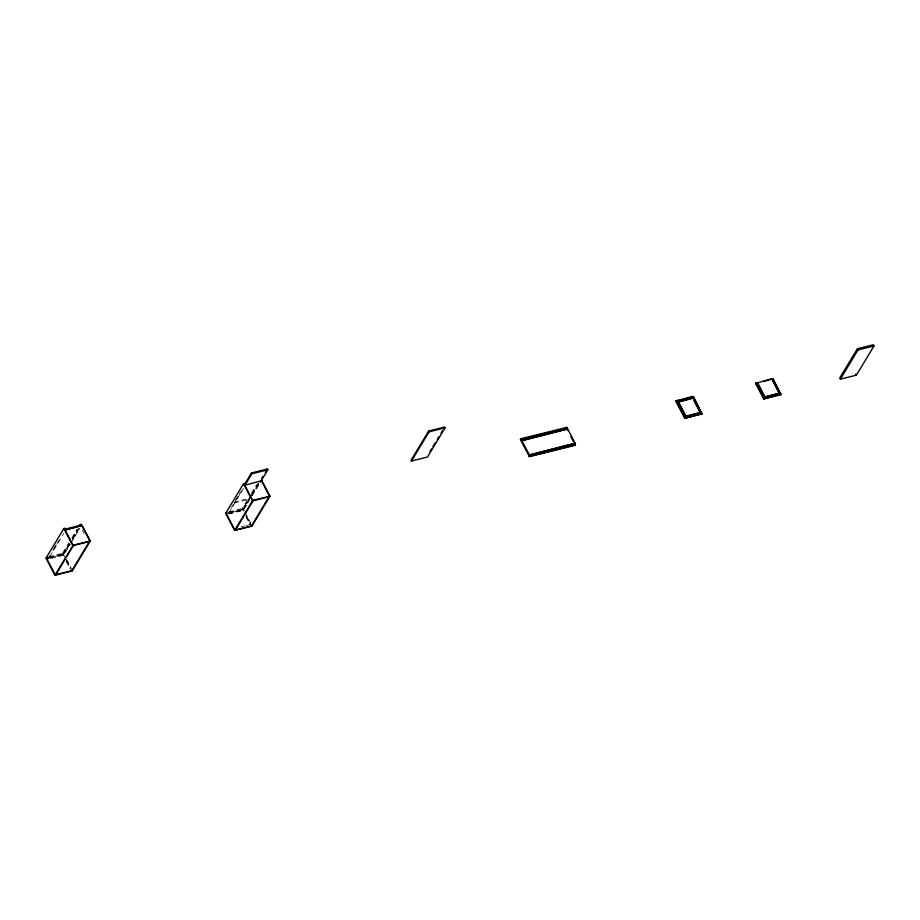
<?xml version="1.0" encoding="UTF-8"?>
<svg xmlns="http://www.w3.org/2000/svg" width="920" height="920" viewBox="0 0 920 920"><rect width="100%" height="100%" fill="white"/><g stroke="black" fill="none" stroke-linecap="round" stroke-linejoin="round"><path stroke-width="0.69" stroke-dasharray="4.6 3.45" d="M53.762 548.492L58.167 541.19M49.887 555.53L47.69 559.188L63.675 555.197L70.288 544.237M52.831 550.666L60.168 538.487M49.772 556.6L63.721 533.473M49.979 557.152L63.227 553.851L69.333 543.72L62.652 554.553L62.226 553.759L68.839 542.811M71.783 537.935L76.923 529.414M72.197 538.729L78.073 528.988M72.277 538.844L78.154 529.115M47.265 558.394L63.261 554.403L69.874 543.444M72.806 538.579L78.683 528.839M63.066 555.346L69.678 544.398M72.611 539.522L79.959 527.356M71.024 543.03L79.833 528.413M235.635 500.066L240.039 492.763M231.035 508.323L243.064 488.37M228.712 513.038L244.869 486.254M251.137 495.167L242.316 509.784L241.902 508.978L248.515 498.03M251.447 493.154L256.588 484.633M251.873 493.959L258.474 483M251.217 495.282L242.903 509.07L228.321 512.704M251.942 494.074L260.026 480.677M227.562 513.463L242.937 509.622L251.01 496.236M251.746 495.017L260.567 480.412M242.742 510.577L250.815 497.179M251.551 495.96L259.624 482.574M229.321 513.923L243.351 510.416L249.228 500.687M252.16 495.811L260.245 482.425M233.829 502.182L249.826 498.203M234.255 502.987L248.917 499.33M49.047 556.715L62.468 553.368L62.882 554.162L49.461 557.509M228.723 511.934L242.144 508.587L242.558 509.392L229.137 512.727M62.226 553.759L63.457 553.46M241.902 508.978L243.133 508.679L244.421 511.117M49.875 558.302L63.296 554.955M228.206 513.866L242.972 510.186M241.097 526.838L245.122 525.826M246.456 525.492L250.493 524.492L246.1 516.143M245.053 512.337L250.827 523.33M246.1 515.177L251.873 526.159M242.937 509.622L243.351 510.416M245.87 516.534L250.251 524.883M82.328 530.104L84.215 533.68M66.665 559.555L71.15 568.111M63.227 553.851L65.791 558.727M66.424 559.947L72.197 570.941M63.261 554.403L63.675 555.197M66.436 560.924L70.817 569.273M66.194 561.315L69.954 568.468"/><path stroke-width="1.38" d="M65.504 529.023L65.09 528.229L63.859 528.528L46 558.141L54.97 575.23L72.197 570.941L90.298 540.937L82.156 525.435L64.699 530.127L82.156 525.435M54.97 575.23L73.071 545.238L90.298 540.937M55.821 574.689L73.45 545.468M71.817 570.699L89.447 541.489M244.984 485.197L244.766 483.448L243.535 483.759L225.676 513.36L234.646 530.449L251.873 526.159L269.974 496.167L261.832 480.666L244.375 485.346L245.364 485.426M244.111 485.15L251.459 472.972L267.455 468.981L267.869 469.786L260.521 481.953M245.272 484.725L251.873 473.765L267.869 469.786M261.579 478.722L263.051 476.296M265.248 472.638L267.455 468.981M260.13 481.746L261.832 480.666M234.646 530.449L252.747 500.457L269.974 496.167M235.497 529.909L253.126 500.698L252.494 499.502M251.493 525.918L269.123 496.708M428.685 431.02L411.056 460.23L411.47 461.035L427.466 457.044L445.096 427.834L444.671 427.029L428.685 431.02L429.099 431.813L411.47 461.035M429.985 451.375L431.457 448.948M432.929 446.51L435.125 442.853M437.334 439.208L438.805 436.77M441.002 433.124L442.474 430.686M520.421 439.576L520.892 438.782L566.823 427.34L567.007 428.524L521.077 439.978L521.49 440.772L567.663 428.927L575.172 443.244L529.011 455.078L529.391 456.665L520.421 439.576L530.161 437.138M521.077 439.978L567.249 428.133M521.49 440.772L567.663 428.927M529.011 455.078L575.172 443.244M566.823 427.34L566.352 428.122L567.64 430.56M574.942 443.635L575.333 445.222L529.391 456.665M692.449 397.601L692.024 396.808L693.255 396.497L701.994 413.977L684.768 418.278L675.797 401.178L692.265 396.416L692.679 397.21L677.683 401.281L677.269 400.487M677.683 401.281L692.679 397.21M701.603 412.401L685.607 416.38L678.097 402.074L693.094 398.003L700.373 412.7M693.255 396.497L701.994 413.977M693.094 398.003L678.097 402.074M685.607 416.38L700.615 412.309M684.768 418.278L702.236 413.586M772.064 378.649L773.064 378.741L780.965 394.634L763.738 398.923L755.607 383.421L772.064 378.649L779.343 393.357M773.064 378.741L763.554 381.443M757.068 382.72L764.577 397.037L779.585 392.966M763.738 398.923L781.206 394.243M857.382 348.749L839.753 377.971L840.385 379.166L856.37 375.176L874 345.954L873.379 344.77L857.382 348.749L858.003 349.945L840.385 379.166M429.099 431.813L445.096 427.834M858.003 349.945L874 345.954M47.472 557.439L46.241 557.75L55.211 574.839L72.438 570.549M227.136 512.659L225.906 512.969L234.887 530.058L252.103 525.768M532.944 436.448L537.13 435.413M544.088 433.676L548.262 432.63M555.22 430.893L559.394 429.858M675.797 401.178L686.4 398.544M755.607 383.421L758.252 382.766M764.577 397.037L780.574 393.047M529.632 456.274L575.563 444.831M855.749 373.98L856.37 375.176M773.456 380.316L780.965 394.634M772.455 380.236L779.976 394.553M757.309 382.329L764.819 396.647M755.837 383.03L763.98 398.532M693.484 399.591L701.005 413.897M677.499 400.096L677.913 400.89M678.339 401.683L685.848 415.989M676.039 400.786L685.009 417.887M567.007 428.524L567.422 429.318M570.837 436.666L573.401 441.554M520.892 438.782L521.306 439.587M521.732 440.381L529.241 454.687M261.395 480.688L269.733 496.558L252.505 500.848L243.535 483.759M251.459 472.972L251.873 473.765M244.605 484.955L252.747 500.457M81.305 525.987L80.891 525.193L64.894 529.172L65.308 529.966M80.27 525.343L79.856 524.549L81.087 524.239L90.056 541.339L72.841 545.629L63.859 528.528M64.929 529.736L73.071 545.238"/></g></svg>
